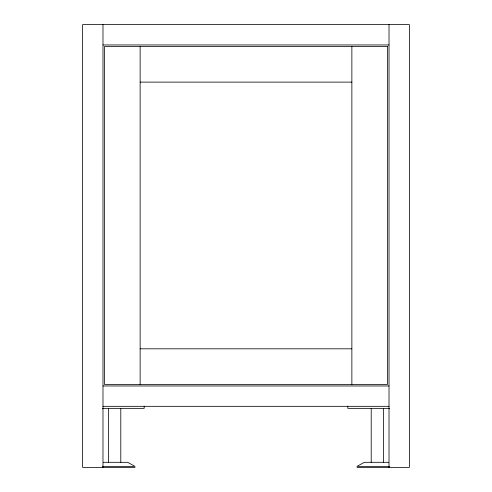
<?xml version="1.0" encoding="UTF-8"?>
<svg xmlns="http://www.w3.org/2000/svg" width="492" height="492" viewBox="0 0 492 492"><rect width="100%" height="100%" fill="white"/><g stroke="black" fill="none" stroke-linecap="round" stroke-linejoin="round"><path stroke-width="0.74" d="M102.982 44.956L389.018 44.956M140.134 82.115L351.866 82.115M140.134 348.81L351.866 348.81M102.982 385.968L389.018 385.968M102.982 406.324L389.018 406.324M102.428 408.36L144.205 408.36L144.205 406.115M389.572 408.36L347.795 408.36L347.795 406.115M103.406 462.308L127.711 462.308L135.048 466.416L102.397 466.416M388.594 462.308L364.289 462.308L356.952 466.416L389.603 466.416M135.048 467.4L82.619 467.4L82.619 24.6L409.381 24.6L409.381 467.4L356.952 467.4M389.018 24.6L389.018 467.4M383.422 408.36L383.422 462.308M371.208 408.36L371.208 462.308M351.866 46.488L351.866 384.437M140.134 46.488L140.134 384.437M120.792 408.36L120.792 462.308M108.578 408.36L108.578 462.308M102.982 24.6L102.982 467.4M387.493 46.488L104.507 46.488L104.507 384.437L387.493 384.437L387.493 46.488"/></g></svg>
